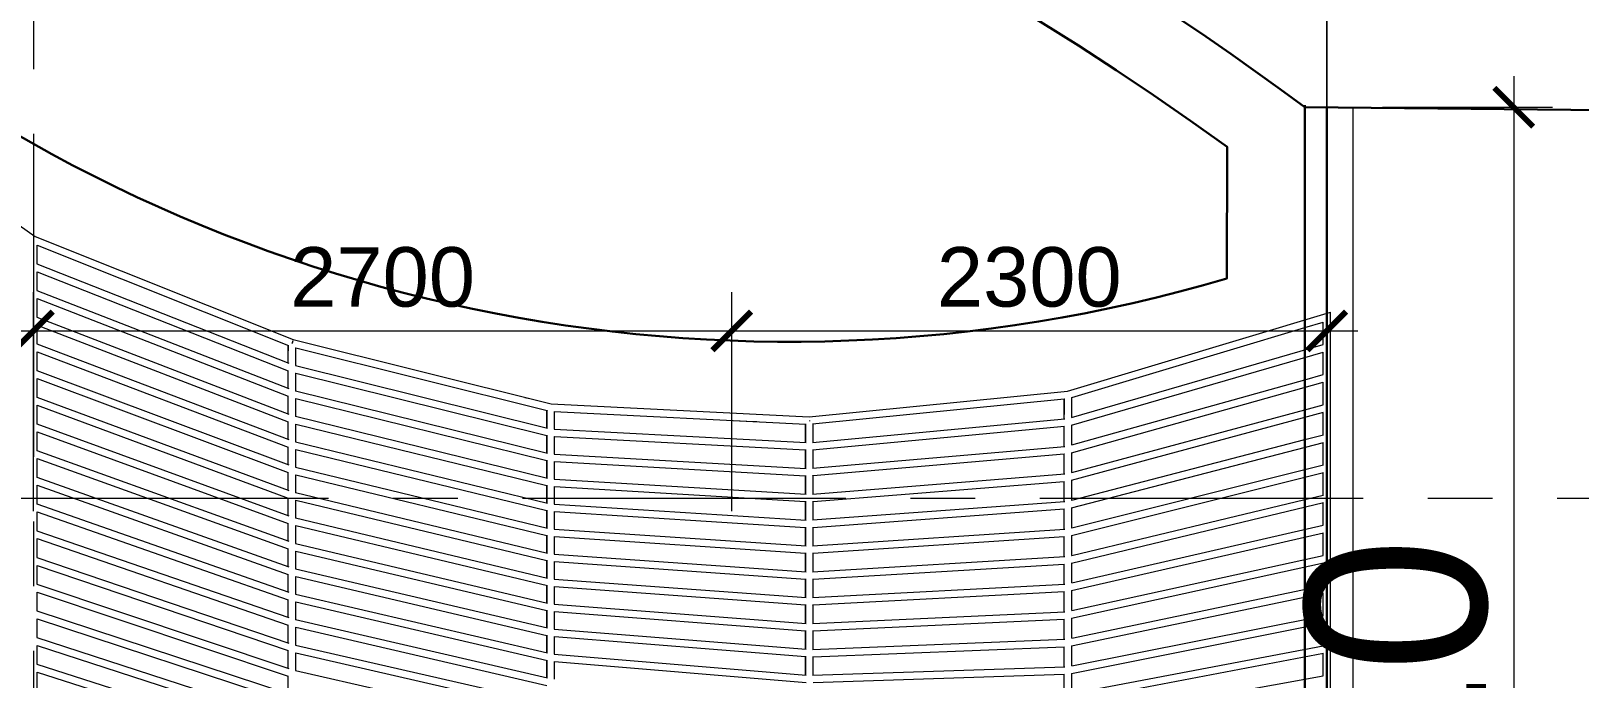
# Model space of a CAD drawing. Header units: millimetres. Extents: x 886808 to 1650903, y -1008069 to 230892.
# Drawn here: x 1042512 to 1048497, y -348206 to -345703 of the extents above; entities that cross this region are included whole.
import ezdxf

# ---------------------------------------------------------------- set-up
doc = ezdxf.new("R2010")
doc.units = ezdxf.units.MM
doc.linetypes.add('ACAD_ISO07W100', pattern=[3, 0, -3])
doc.linetypes.add('CENTER', pattern=[2, 1.25, -0.25, 0.25, -0.25])
doc.layers.get('0').update_dxf_attribs({"lineweight": 0})
for name, color, linetype, lineweight in [('8l NET TO', 8, 'Continuous', 9), ('A-Wall', 113, 'Continuous', 30), ('A_Dim', 8, 'Continuous', 5)]:
    doc.layers.add(name, color=color, linetype=linetype, lineweight=lineweight)
doc.styles.add('ISO2', font='')
doc.styles.add('TIÊU ĐỀ', font='arial.ttf', dxfattribs={"height": 230})
doc.styles.get('ISO2').set_extended_font_data('.VnAvantH')
doc.dimstyles.new('1-100', dxfattribs={"dimtxt": 230, "dimasz": 150, "dimexe": 150, "dimexo": 300, "dimgap": 90, "dimtad": 1, "dimdec": 0, "dimrnd": 5, "dimzin": 0, "dimtxsty": 'TIÊU ĐỀ', "dimblk": 'ARCHTICK', "dimcen": 100, "dimdle": 120, "dimclrd": 256, "dimclre": 256, "dimclrt": 2, "dimadec": 0, "dimazin": 0, "dimtfac": 1, "dimtdec": 0, "dimtix": 1, "dimtmove": 1, "dimatfit": 3, "dimldrblk": 'OPEN30', "dimfxl": 900, "dimtolj": 1, "dimtzin": 0, "dimlwd": 13, "dimlwe": 13, "dimarcsym": 1})
doc.dimstyles.new('Copy of 1-100-Ll', dxfattribs={"dimtxt": 700, "dimasz": 150, "dimexe": 150, "dimexo": 300, "dimgap": 90, "dimtad": 1, "dimdec": 0, "dimrnd": 5, "dimzin": 0, "dimtxsty": 'ISO2', "dimblk": 'ARCHTICK', "dimcen": 100, "dimdle": 120, "dimclrd": 256, "dimclre": 256, "dimclrt": 2, "dimadec": 0, "dimazin": 0, "dimtfac": 1, "dimtdec": 0, "dimtix": 1, "dimtmove": 1, "dimatfit": 3, "dimldrblk": 'OPEN30', "dimfxl": 900, "dimtolj": 1, "dimtzin": 0, "dimlwd": 13, "dimlwe": 13, "dimarcsym": 1})

# ---------------------------------------------------------------- blocks, each defined once
blk = doc.blocks.new('_ArchTick')
at = {"color": 0, "linetype": 'ByBlock', "const_width": 0.15}
blk.add_lwpolyline([(-0.5, -0.5), (0.5, 0.5)], dxfattribs=at)
blk = doc.blocks.new('*D693')
at = {"layer": 'A_Dim', "lineweight": 13, "transparency": 16777216}
for p, q in [((1037989.2, -347560.1), (1037989.2, -346713.3)), ((1042521.8, -347560.1), (1042521.8, -346713.3)), ((1037869.2, -346863.3), (1042641.8, -346863.3))]:
    blk.add_line(p, q, dxfattribs=at)
at = {"layer": 'Defpoints', "color": 0, "transparency": 16777216}
for p in [(1042521.8, -346863.3), (1037989.2, -347860.1), (1042521.8, -347860.1)]:
    blk.add_point(p, dxfattribs=at)
at = {"layer": 'A_Dim', "lineweight": 13, "transparency": 16777216, "xscale": 150, "yscale": 150, "zscale": 150, "rotation": 180}
blk.add_blockref('_ArchTick', (1037989.2, -346863.3), dxfattribs=at)
at = {"layer": 'A_Dim', "lineweight": 13, "transparency": 16777216, "xscale": 150, "yscale": 150, "zscale": 150}
blk.add_blockref('_ArchTick', (1042521.8, -346863.3), dxfattribs=at)
at = {"layer": 'A_Dim', "color": 2, "transparency": 16777216, "insert": (1040255.5, -346655.8), "char_height": 230, "attachment_point": 5, "style": 'TIÊU ĐỀ'}
blk.add_mtext('\\A1;4535', dxfattribs=at)
blk = doc.blocks.new('_Open30')
at = {"color": 0, "linetype": 'ByBlock', "lineweight": -2}
for p, q in [((-1, 0.268), (0, 0)), ((0, 0), (-1, -0.268)), ((0, 0), (-1, 0))]:
    blk.add_line(p, q, dxfattribs=at)
blk = doc.blocks.new('*D694')
at = {"layer": 'A_Dim', "lineweight": 13, "transparency": 16777216}
for p, q in [((1042521.8, -347560.1), (1042521.8, -346713.3)), ((1045221.7, -347560.1), (1045221.7, -346713.3)), ((1042401.8, -346863.3), (1045341.7, -346863.3))]:
    blk.add_line(p, q, dxfattribs=at)
at = {"layer": 'Defpoints', "color": 0, "transparency": 16777216}
for p in [(1045221.7, -346863.3), (1042521.8, -347860.1), (1045221.7, -347860.1)]:
    blk.add_point(p, dxfattribs=at)
at = {"layer": 'A_Dim', "lineweight": 13, "transparency": 16777216, "xscale": 150, "yscale": 150, "zscale": 150, "rotation": 180}
blk.add_blockref('_ArchTick', (1042521.8, -346863.3), dxfattribs=at)
at = {"layer": 'A_Dim', "lineweight": 13, "transparency": 16777216, "xscale": 150, "yscale": 150, "zscale": 150}
blk.add_blockref('_ArchTick', (1045221.7, -346863.3), dxfattribs=at)
at = {"layer": 'A_Dim', "color": 2, "transparency": 16777216, "insert": (1043871.7, -346655.9), "char_height": 230, "attachment_point": 5, "style": 'TIÊU ĐỀ'}
blk.add_mtext('\\A1;2700', dxfattribs=at)
blk = doc.blocks.new('*D695')
at = {"layer": 'A_Dim', "lineweight": 13, "transparency": 16777216}
for p, q in [((1045221.7, -347560.1), (1045221.7, -346713.3)), ((1047521.8, -347210.1), (1047521.8, -346713.3)), ((1045101.7, -346863.3), (1047641.8, -346863.3))]:
    blk.add_line(p, q, dxfattribs=at)
at = {"layer": 'Defpoints', "color": 0, "transparency": 16777216}
for p in [(1047521.8, -346863.3), (1047521.8, -347510.1), (1045221.7, -347860.1)]:
    blk.add_point(p, dxfattribs=at)
at = {"layer": 'A_Dim', "lineweight": 13, "transparency": 16777216, "xscale": 150, "yscale": 150, "zscale": 150, "rotation": 180}
blk.add_blockref('_ArchTick', (1045221.7, -346863.3), dxfattribs=at)
at = {"layer": 'A_Dim', "lineweight": 13, "transparency": 16777216, "xscale": 150, "yscale": 150, "zscale": 150}
blk.add_blockref('_ArchTick', (1047521.8, -346863.3), dxfattribs=at)
at = {"layer": 'A_Dim', "color": 2, "transparency": 16777216, "insert": (1046371.7, -346655.8), "char_height": 230, "attachment_point": 5, "style": 'TIÊU ĐỀ'}
blk.add_mtext('\\A1;2300', dxfattribs=at)
blk = doc.blocks.new('A$C62D649C3')
at = {"transparency": 33554636}
for p, q in [((26308.2, 13861.7), (27306.9, 13162.6)), ((27306.9, 13162.6), (28304.5, 12763.6)), ((27314.3, 13128.9), (28285.8, 12740.3)), ((27315.1, 13056.1), (27315.1, 13128.6)), ((27313.2, 13056.8), (28287.2, 12672.1)), ((27315.1, 13025.4), (28285.1, 12642.3)), ((27315.1, 12952.8), (27315.1, 13025.4)), ((27313.2, 12953.6), (28287.2, 12573.7)), ((27315.1, 12922.2), (28285.1, 12543.9)), ((27315.1, 12849.6), (27315.1, 12922.2)), ((31297.3, 12564.1), (32314.3, 12869.2)), ((32314.3, 9335.7), (32314.3, 12869.2)), ((27313.1, 12850.3), (28287.3, 12475.2)), ((27315.1, 12819), (28285.1, 12445.5)), ((27315.1, 12746.3), (27315.1, 12819)), ((31315.1, 12539.6), (32215.3, 12809.7)), ((32215.3, 12809.7), (32285.8, 12830.8)), ((32285.8, 12744.2), (32285.8, 12830.8)), ((27313.1, 12747), (28287.3, 12376.8)), ((28300.1, 12750), (28299.4, 12748.4)), ((28300.1, 12750), (28299.6, 12748.3)), ((28302.2, 12758.6), (28300.1, 12750)), ((28303.3, 12758.2), (28300.1, 12750)), ((28304.5, 12763.6), (29302.2, 12514.2)), ((27315.1, 12643), (27315.1, 12715.8)), ((27315.1, 12715.7), (28285.1, 12347.1)), ((28285.1, 12672.9), (28285.1, 12740.6)), ((28285.8, 12740.3), (28286.3, 12740.1)), ((28285.8, 12719.6), (28285.8, 12740.3)), ((28314, 12731.8), (28314.3, 12731.7)), ((28314.3, 12719.6), (28314.3, 12731.7)), ((28314.3, 12731.7), (29285.8, 12488.9)), ((28315.1, 12662.7), (28315.1, 12731.5)), ((31313.3, 12462.1), (32286.2, 12744.3)), ((31313.6, 12432.5), (32286.2, 12714.6)), ((32285.8, 12627.7), (32285.8, 12714.5)), ((27313.1, 12643.8), (28287.3, 12278.4)), ((28285.1, 12574.5), (28285.1, 12642.3)), ((28313.2, 12663.1), (29287.9, 12421.1)), ((28314, 12633.5), (28315.1, 12633.3)), ((28315.1, 12564.4), (28315.1, 12633.3)), ((28315.1, 12633.3), (29285.1, 12392.4)), ((32215.3, 12608), (32286.5, 12627.9)), ((27315.1, 12539.8), (27315.1, 12612.6)), ((27315.1, 12612.5), (28285.1, 12248.7)), ((31313.5, 12325.8), (32286.5, 12598.3)), ((31315.1, 12355.9), (32215.3, 12608)), ((32285.8, 12511.2), (32285.8, 12598.1)), ((27313.1, 12540.5), (28285.1, 12180.8)), ((27315.1, 12509.3), (28285.1, 12150.3)), ((27315.1, 12436.5), (27315.1, 12509.3)), ((28285.1, 12476.1), (28285.1, 12543.9)), ((28313.2, 12564.8), (29287.9, 12324.4)), ((28315.1, 12466.1), (28315.1, 12535)), ((28315.1, 12535), (29285.1, 12295.7)), ((29200.3, 12539.7), (29213.3, 12537.3)), ((29302.2, 12514.2), (30299.7, 12464.3)), ((30299.7, 12464.3), (31297.3, 12564.1)), ((30312.2, 12436.9), (31285.1, 12534.2)), ((31285.1, 12456.3), (31285.1, 12534.2)), ((31285.1, 12534.2), (31285.8, 12534.2)), ((31285.8, 12474), (31285.8, 12534.2)), ((31313.7, 12539.2), (31314.3, 12539.4)), ((31314.3, 12539.4), (31315.1, 12539.6)), ((31314.3, 12474), (31314.3, 12539.4)), ((31315.1, 12462.6), (31315.1, 12539.6)), ((32215.3, 12492.2), (32286.7, 12511.5)), ((28313.1, 12466.5), (29287.9, 12227.7)), ((29285.1, 12421.8), (29285.1, 12489)), ((29285.8, 12488.9), (29287.9, 12488.3)), ((29285.8, 12421.6), (29285.8, 12488.9)), ((29313.9, 12485), (30285.8, 12436.4)), ((29314.3, 12465.3), (29314.3, 12485)), ((29315.1, 12416.9), (29315.1, 12485)), ((30007.7, 12450.3), (30082.7, 12446.3)), ((30300.1, 12450), (30300, 12448.1)), ((30312.2, 12365.5), (31286.8, 12456.5)), ((31313.4, 12219.1), (32286.8, 12481.9)), ((31315.1, 12249.1), (32215.3, 12492.2)), ((32285.8, 12394.7), (32285.8, 12481.7)), ((27313.1, 12437.2), (28287.4, 12081.5)), ((27315.1, 12406.1), (28285.1, 12051.9)), ((27315.1, 12333.2), (27315.1, 12406.1)), ((28285.1, 12377.7), (28285.1, 12445.5)), ((28315.1, 12367.8), (28315.1, 12436.7)), ((28315.1, 12436.7), (29285.1, 12199.1)), ((29285.1, 12325.1), (29285.1, 12392.4)), ((29285.1, 12392.4), (29287.9, 12391.7)), ((29285.8, 12324.9), (29285.8, 12392.2)), ((29313.2, 12417), (30287.9, 12365)), ((29313.8, 12388.4), (29315.1, 12388.3)), ((29315.1, 12320.2), (29315.1, 12388.3)), ((29315.1, 12388.3), (30285.1, 12336.6)), ((30082.7, 12446.3), (30096.9, 12445.9)), ((30285.1, 12365.1), (30285.1, 12436.5)), ((30285.8, 12436.4), (30287.9, 12436.3)), ((30285.8, 12365.1), (30285.8, 12436.4)), ((30312.2, 12336.9), (31286.5, 12427.8)), ((30314.3, 12365.7), (30314.3, 12437.1)), ((30315.1, 12365.8), (30315.1, 12437.2)), ((31285.1, 12349.8), (31285.1, 12427.7)), ((31315.1, 12355.9), (31315.1, 12432.9)), ((32215.3, 12376.4), (32286.9, 12395)), ((27313.1, 12333.9), (28287.4, 11983.1)), ((28285.1, 12279.2), (28285.1, 12347.1)), ((28313.1, 12368.2), (29287.9, 12131.1)), ((28315.1, 12269.5), (28315.1, 12338.4)), ((28315.1, 12338.4), (29285.1, 12102.4)), ((30285.1, 12265.2), (30285.1, 12336.6)), ((30285.1, 12336.6), (30287.9, 12336.4)), ((30285.8, 12265.2), (30285.8, 12336.5)), ((30312.2, 12265.5), (31286.9, 12350)), ((30314.3, 12265.7), (30314.3, 12337.1)), ((30315.1, 12265.7), (30315.1, 12337.1)), ((31313.2, 12355.3), (31315.1, 12355.9)), ((31313.4, 12112.3), (32287, 12365.5)), ((31315.1, 12142.3), (32215.3, 12376.4)), ((32285.8, 12278.2), (32285.8, 12365.2)), ((27315.1, 12230), (27315.1, 12302.9)), ((27315.1, 12302.8), (28285.1, 11953.6)), ((28313.1, 12269.9), (29287.9, 12034.4)), ((29285.1, 12228.4), (29285.1, 12295.7)), ((29285.1, 12295.7), (29285.8, 12295.6)), ((29285.8, 12228.3), (29285.8, 12295.6)), ((29285.8, 12295.6), (29287.9, 12295)), ((29313.1, 12320.3), (30287.9, 12265.1)), ((29315.1, 12223.5), (29315.1, 12291.6)), ((29315.1, 12291.6), (30285.1, 12236.6)), ((30315.1, 12237.1), (31285.1, 12321.2)), ((31285.1, 12321.2), (31286.7, 12321.3)), ((31285.1, 12243.3), (31285.1, 12321.2)), ((31315.1, 12249.1), (31315.1, 12326.2)), ((32215.3, 12260.5), (32287, 12278.5)), ((27313.2, 12230.6), (28287.4, 11884.7)), ((28285.1, 12180.8), (28285.1, 12248.8)), ((28315.1, 12171.1), (28315.1, 12240.1)), ((28315.1, 12240.1), (29285.1, 12005.7)), ((29313.1, 12223.6), (30287.9, 12165.1)), ((30285.1, 12165.3), (30285.1, 12236.6)), ((30285.1, 12236.6), (30285.8, 12236.6)), ((30285.8, 12165.3), (30285.8, 12236.6)), ((30285.8, 12236.6), (30287.9, 12236.5)), ((30312.2, 12165.4), (31287, 12243.5)), ((30312.2, 12236.8), (30315.1, 12237.1)), ((30314.3, 12165.6), (30314.3, 12237)), ((30315.1, 12165.7), (30315.1, 12237.1)), ((30315.1, 12137), (31285.1, 12214.7)), ((31285.1, 12136.8), (31285.1, 12214.7)), ((31313.1, 12248.5), (31315.1, 12249.1)), ((31313.4, 12005.6), (32287.1, 12249.1)), ((31315.1, 12035.4), (32215.3, 12260.5)), ((31315.1, 12142.3), (31315.1, 12219.5)), ((32285.8, 12161.6), (32285.8, 12248.8)), ((27315.1, 12126.7), (27315.1, 12199.7)), ((27315.1, 12199.6), (28285.1, 11855.2)), ((28285.1, 12180.8), (28287.4, 12180)), ((28285.1, 12082.4), (28285.1, 12150.3)), ((28313.1, 12171.6), (29287.9, 11937.7)), ((29285.1, 12131.8), (29285.1, 12199.1)), ((29285.1, 12199.1), (29285.8, 12198.9)), ((29285.8, 12131.6), (29285.8, 12198.9)), ((29285.8, 12198.9), (29287.9, 12198.3)), ((29315.1, 12126.8), (29315.1, 12194.9)), ((29315.1, 12194.9), (30285.1, 12136.7)), ((32215.3, 12144.7), (32285.8, 12161.6)), ((32285.8, 12161.6), (32287.1, 12161.9)), ((27313.2, 12127.4), (28287.3, 11786.3)), ((27315.1, 12023.4), (27315.1, 12096.5)), ((27315.1, 12096.4), (28285.1, 11756.8)), ((28315.1, 12072.8), (28315.1, 12141.8)), ((28315.1, 12141.8), (29285.1, 11909.1)), ((29285.1, 12102.4), (29285.8, 12102.2)), ((29285.1, 12035.1), (29285.1, 12102.4)), ((29285.8, 12034.9), (29285.8, 12102.2)), ((29285.8, 12102.2), (29287.9, 12101.7)), ((29313.1, 12127), (30287.9, 12065.2)), ((29315.1, 12030.1), (29315.1, 12098.2)), ((29315.1, 12098.2), (30285.1, 12036.8)), ((30285.1, 12065.4), (30285.1, 12136.7)), ((30285.1, 12136.7), (30285.8, 12136.7)), ((30285.8, 12065.3), (30285.8, 12136.7)), ((30285.8, 12136.7), (30287.9, 12136.5)), ((30312.2, 12136.8), (30314.3, 12137)), ((30312.2, 12065.4), (31287.1, 12136.9)), ((30314.3, 12065.5), (30314.3, 12137)), ((30314.3, 12137), (30315.1, 12137)), ((30315.1, 12065.6), (30315.1, 12137)), ((30315.1, 12037), (31285.1, 12108.1)), ((31285.1, 12030.2), (31285.1, 12108.1)), ((31313.1, 12141.7), (31315.1, 12142.3)), ((31313.4, 11898.8), (32287.2, 12132.6)), ((31315.1, 11928.6), (32215.3, 12144.7)), ((31315.1, 12035.4), (31315.1, 12112.8)), ((32285.8, 12045.1), (32285.8, 12132.3)), ((28285.1, 11983.9), (28285.1, 12052)), ((28313.1, 12073.3), (29287.9, 11841)), ((28315.1, 11974.5), (28315.1, 12043.5)), ((28315.1, 12043.5), (29287.9, 11811.7)), ((29313, 12030.3), (30287.9, 11965.3)), ((30285.1, 11965.5), (30285.1, 12036.8)), ((30285.1, 12036.8), (30285.8, 12036.8)), ((30285.8, 11965.4), (30285.8, 12036.8)), ((30285.8, 12036.8), (30287.9, 12036.6)), ((30312.2, 12036.8), (30314.3, 12036.9)), ((30312.2, 11965.3), (31287.1, 12030.3)), ((30314.3, 12036.9), (30315.1, 12037)), ((30314.3, 11965.4), (30314.3, 12036.9)), ((30315.1, 11965.5), (30315.1, 12037)), ((31313.1, 12034.9), (31315.1, 12035.4)), ((31315.1, 11821.7), (32285.8, 12045.1)), ((27313.2, 12024.1), (28287.3, 11687.9)), ((27315.1, 11993.2), (28285.1, 11658.4)), ((27315.1, 11920.2), (27315.1, 11993.2)), ((28313.1, 11975), (29287.9, 11744.3)), ((29285.1, 12005.7), (29285.8, 12005.5)), ((29285.1, 11938.4), (29285.1, 12005.7)), ((29285.8, 11938.2), (29285.8, 12005.5)), ((29285.8, 12005.5), (29287.9, 12005)), ((29315.1, 12001.5), (30285.1, 11936.9)), ((29315.1, 11933.4), (29315.1, 12001.5)), ((30315.1, 11936.9), (31285.1, 12001.6)), ((31285.1, 11923.6), (31285.1, 12001.6)), ((31313.4, 11792.1), (32287.2, 12016.1)), ((31315.1, 11928.6), (31315.1, 12006)), ((32285.8, 11928.5), (32285.8, 12015.8)), ((27313.3, 11920.8), (28287.3, 11589.5)), ((28285.1, 11885.5), (28285.1, 11953.6)), ((28315.1, 11876.2), (28315.1, 11945.2)), ((28315.1, 11945.2), (29285.1, 11715.7)), ((29313, 11933.6), (30287.9, 11865.3)), ((30285.1, 11936.9), (30285.8, 11936.8)), ((30285.1, 11865.5), (30285.1, 11936.9)), ((30285.8, 11936.8), (30287.9, 11936.6)), ((30285.8, 11865.5), (30285.8, 11936.8)), ((30312.2, 11936.7), (30314.3, 11936.8)), ((30312.2, 11865.2), (31287.1, 11923.8)), ((30314.3, 11936.8), (30315.1, 11936.9)), ((30314.3, 11865.3), (30314.3, 11936.8)), ((30315.1, 11865.4), (30315.1, 11936.9)), ((31313.1, 11928.1), (31315.1, 11928.6)), ((31315.1, 11714.9), (32285.8, 11928.5)), ((27315.1, 11890), (28285.1, 11560)), ((27315.1, 11816.9), (27315.1, 11890)), ((28285.1, 11787.1), (28285.1, 11855.2)), ((28313.1, 11876.7), (29287.9, 11647.7)), ((29285.1, 11909.1), (29285.8, 11908.9)), ((29285.1, 11841.7), (29285.1, 11909.1)), ((29285.8, 11908.9), (29287.9, 11908.3)), ((29285.8, 11841.5), (29285.8, 11908.9)), ((29315.1, 11836.7), (29315.1, 11904.8)), ((29315.1, 11904.8), (30285.1, 11836.9)), ((30315.1, 11836.8), (31285.1, 11895)), ((31285.1, 11817.1), (31285.1, 11895)), ((31313.4, 11685.3), (32287.2, 11899.6)), ((31315.1, 11821.7), (31315.1, 11899.2)), ((32285.8, 11811.9), (32285.8, 11899.3)), ((27313.3, 11817.5), (28287.3, 11491.1)), ((28315.1, 11777.9), (28315.1, 11846.9)), ((28315.1, 11846.8), (29285.1, 11619)), ((29285.1, 11745), (29285.1, 11812.4)), ((29285.8, 11744.8), (29285.8, 11812.2)), ((29313.1, 11836.9), (30287.9, 11765.4)), ((29315.1, 11740), (29315.1, 11808.1)), ((29315.1, 11808.1), (30285.1, 11736.9)), ((30285.1, 11765.6), (30285.1, 11836.9)), ((30285.1, 11836.9), (30285.8, 11836.8)), ((30285.8, 11765.5), (30285.8, 11836.8)), ((30285.8, 11836.8), (30287.9, 11836.7)), ((30312.2, 11836.6), (30314.3, 11836.7)), ((30312.2, 11765.1), (31287.1, 11817.2)), ((30314.3, 11836.7), (30315.1, 11836.8)), ((30314.3, 11765.2), (30314.3, 11836.7)), ((30315.1, 11765.3), (30315.1, 11836.8)), ((31315.1, 11608), (32285.8, 11811.9)), ((31315.1, 11714.9), (31315.1, 11792.4)), ((27315.1, 11713.7), (27315.1, 11786.8)), ((27315.1, 11786.7), (28285.1, 11461.6)), ((28285.1, 11688.7), (28285.1, 11756.8)), ((28313.2, 11778.3), (29287.9, 11551)), ((28315.1, 11679.6), (28315.1, 11748.6)), ((28315.1, 11748.5), (29287.9, 11521.6)), ((29313.1, 11740.2), (30287.9, 11665.4)), ((30285.1, 11665.6), (30285.1, 11736.9)), ((30285.1, 11736.9), (30285.8, 11736.9)), ((30285.8, 11665.6), (30285.8, 11736.9)), ((30285.8, 11736.9), (30287.9, 11736.7)), ((30312.2, 11736.5), (30314.3, 11736.7)), ((30314.3, 11665.1), (30314.3, 11736.7)), ((30314.3, 11736.7), (30315.1, 11736.7)), ((30315.1, 11736.7), (31285.1, 11788.5)), ((30315.1, 11665.2), (30315.1, 11736.7)), ((31285.1, 11710.5), (31285.1, 11788.5)), ((31313.4, 11578.5), (32287.1, 11783)), ((32285.8, 11695.3), (32285.8, 11782.7)), ((27313.3, 11714.2), (28287.2, 11392.6)), ((27315.1, 11610.4), (27315.1, 11683.6)), ((27315.1, 11683.5), (28285.1, 11363.2)), ((28313.2, 11680), (29287.9, 11454.3)), ((29285.1, 11648.3), (29285.1, 11715.7)), ((29285.1, 11715.7), (29285.8, 11715.5)), ((29285.8, 11648.2), (29285.8, 11715.5)), ((29285.8, 11715.5), (29287.9, 11715)), ((29315.1, 11643.3), (29315.1, 11711.4)), ((29315.1, 11711.4), (30285.1, 11637)), ((30312.2, 11665), (31287.1, 11710.6)), ((30315.1, 11636.6), (31285.1, 11681.9)), ((31285.1, 11603.9), (31285.1, 11681.9)), ((31315.1, 11501.1), (32285.8, 11695.3)), ((31315.1, 11608), (31315.1, 11685.6)), ((27313.4, 11610.9), (28287.2, 11294.2)), ((28285.1, 11590.2), (28285.1, 11658.4)), ((28315.1, 11581.3), (28315.1, 11650.3)), ((28315.1, 11650.2), (29285.1, 11425.6)), ((29285.1, 11619), (29285.8, 11618.8)), ((29285.1, 11551.6), (29285.1, 11619)), ((29285.8, 11551.5), (29285.8, 11618.8)), ((29285.8, 11618.8), (29287.9, 11618.3)), ((29313.1, 11643.5), (30287.9, 11565.4)), ((29315.1, 11546.6), (29315.1, 11614.7)), ((29315.1, 11614.7), (30285.1, 11537)), ((30285.1, 11565.7), (30285.1, 11637)), ((30285.1, 11637), (30285.8, 11636.9)), ((30285.8, 11565.6), (30285.8, 11636.9)), ((30285.8, 11636.9), (30287.9, 11636.7)), ((30312.2, 11636.4), (30314.3, 11636.6)), ((30314.3, 11565), (30314.3, 11636.6)), ((30314.3, 11636.6), (30315.1, 11636.6)), ((30315.1, 11565), (30315.1, 11636.6)), ((31313.5, 11471.7), (32287.1, 11666.5)), ((32285.8, 11578.7), (32285.8, 11666.2)), ((27315.1, 11507.1), (27315.1, 11580.4)), ((27315.1, 11580.3), (28285.1, 11264.8)), ((28285.1, 11491.8), (28285.1, 11560)), ((28313.2, 11581.7), (29287.9, 11357.6)), ((28315.1, 11482.9), (28315.1, 11552)), ((28315.1, 11551.9), (29285.1, 11328.9)), ((30312.2, 11564.9), (31287.1, 11604)), ((30315.1, 11536.5), (31285.1, 11575.3)), ((31285.1, 11497.3), (31285.1, 11575.3)), ((31315.1, 11501.1), (31315.1, 11578.8)), ((31315.1, 11394.2), (32285.8, 11578.7)), ((27313.4, 11507.7), (28287.2, 11195.8)), ((29285.1, 11454.9), (29285.1, 11522.3)), ((29285.8, 11454.8), (29285.8, 11522.2)), ((29313.1, 11546.7), (30287.9, 11465.5)), ((29315.1, 11449.9), (29315.1, 11518)), ((29315.1, 11517.9), (30287.9, 11436.8)), ((30285.1, 11465.7), (30285.1, 11537)), ((30285.1, 11537), (30285.8, 11536.9)), ((30285.8, 11465.6), (30285.8, 11536.9)), ((30285.8, 11536.9), (30287.9, 11536.8)), ((30312.2, 11536.4), (30314.3, 11536.5)), ((30312.2, 11464.8), (31287.1, 11497.4)), ((30314.3, 11464.9), (30314.3, 11536.5)), ((30314.3, 11536.5), (30315.1, 11536.5)), ((30315.1, 11464.9), (30315.1, 11536.5)), ((31313.6, 11364.9), (32286.9, 11549.9)), ((32285.8, 11462.1), (32285.8, 11549.7)), ((27315.1, 11477.1), (28285.1, 11166.4)), ((27315.1, 11403.9), (27315.1, 11477.1)), ((28285.1, 11393.4), (28285.1, 11461.7)), ((28313.3, 11483.3), (29287.9, 11260.9)), ((30315.1, 11436.4), (31285.1, 11468.7)), ((31285.1, 11390.7), (31285.1, 11468.8)), ((31315.1, 11394.2), (31315.1, 11472)), ((31315.1, 11287.3), (32285.8, 11462.1))]:
    blk.add_line(p, q, dxfattribs=at)
blk = doc.blocks.new('*D1484')
at = {"layer": 'A_Dim', "lineweight": 13, "transparency": 16777216}
for p, q in [((1048244.5, -345878.1), (1048244.5, -351530.1)), ((1047736.8, -345998.1), (1048394.5, -345998.1)), ((1047921.8, -351410.1), (1048394.5, -351410.1))]:
    blk.add_line(p, q, dxfattribs=at)
at = {"layer": 'Defpoints', "color": 0, "transparency": 16777216}
for p in [(1047436.8, -345998.1), (1047621.8, -351410.1), (1048244.5, -351410.1)]:
    blk.add_point(p, dxfattribs=at)
at = {"layer": 'A_Dim', "lineweight": 13, "transparency": 16777216, "xscale": 150, "yscale": 150, "zscale": 150}
for p, rotation in [((1048244.5, -345998.1), 90), ((1048244.5, -351410.1), 270)]:
    blk.add_blockref('_ArchTick', p, dxfattribs=dict(at, rotation=rotation))
at = {"layer": 'A_Dim', "color": 2, "transparency": 16777216, "insert": (1047792.5, -348704.1), "char_height": 700, "attachment_point": 5, "rotation": 90, "style": 'ISO2'}
blk.add_mtext('\\A1;5410', dxfattribs=at)
blk = doc.blocks.new('*D1485')
at = {"layer": 'A_Dim', "lineweight": 13, "transparency": 16777216}
for p, q in [((1019521.8, -351110.1), (1019521.8, -343046.5)), ((1047521.8, -346125.5), (1047521.8, -343046.5)), ((1019401.8, -343196.5), (1047641.8, -343196.5))]:
    blk.add_line(p, q, dxfattribs=at)
at = {"layer": 'Defpoints', "color": 0, "transparency": 16777216}
for p in [(1047521.8, -343196.5), (1047521.8, -346425.5), (1019521.8, -351410.1)]:
    blk.add_point(p, dxfattribs=at)
at = {"layer": 'A_Dim', "lineweight": 13, "transparency": 16777216, "xscale": 150, "yscale": 150, "zscale": 150, "rotation": 180}
blk.add_blockref('_ArchTick', (1019521.8, -343196.5), dxfattribs=at)
at = {"layer": 'A_Dim', "lineweight": 13, "transparency": 16777216, "xscale": 150, "yscale": 150, "zscale": 150}
blk.add_blockref('_ArchTick', (1047521.8, -343196.5), dxfattribs=at)
at = {"layer": 'A_Dim', "color": 2, "transparency": 16777216, "insert": (1033521.8, -342744.5), "char_height": 700, "attachment_point": 5, "style": 'ISO2'}
blk.add_mtext('\\A1;28000', dxfattribs=at)

msp = doc.modelspace()

# ---------------------------------------------------------------- linework, layer by layer
at = {"layer": '8l NET TO', "color": 251, "linetype": 'CENTER', "ltscale": 1000, "true_color": 0x636466, "transparency": 33554636}
for p, q in [((1047521.8, -343301.9), (1047521.8, -362079.6)), ((1042521.8, -344100.9), (1042521.8, -362079.6)), ((1014412.5, -347510.1), (1058473.3, -347510.1))]:
    msp.add_line(p, q, dxfattribs=at)
at = {"layer": 'A-Wall', "transparency": 33554636}
for p, q in [((1047436.8, -345989.8), (1047436.8, -359210.1)), ((1047521.8, -355360.1), (1047521.8, -345998.9))]:
    msp.add_line(p, q, dxfattribs=at)
msp.add_lwpolyline([(1019521.9, -346208.1, 0.055729), (1025171.7, -347010.1, 0.102834), (1033590.5, -345209.6, -0.29946), (1047437, -345998.3), (1048721.8, -346010.1), (1048721.8, -344910.1), (1051321.8, -344910.1), (1051321.8, -345710.1), (1052521.8, -345710.1), (1052521.8, -359210.1), (1052521.8, -359660.1), (1052321.8, -359660.1)], format="xyb", dxfattribs=at)
msp.add_lwpolyline([(1036680.9, -344244.5, -0.18971), (1041597.5, -345498.3, 0.252266), (1047135, -346660.6), (1047137, -346151.4, 0.226613)], format="xyb", close=True, dxfattribs=at)
at = {"layer": 'A_Dim', "transparency": 33554534}
msp.add_line((1047621.8, -345999.9), (1047621.8, -355360.1), dxfattribs=at)

# ---------------------------------------------------------------- block references
at = {"layer": 'A_Dim', "linetype": 'ACAD_ISO07W100', "transparency": 33554534}
msp.add_blockref('A$C62D649C3', (1015221.7, -359660.1), dxfattribs=at)

# ---------------------------------------------------------------- dimensions: what is measured, and where the dimension line sits
at = {"layer": 'A_Dim', "transparency": 33554636}
dim = msp.add_linear_dim(base=(1047521.8, -343196.5), p1=(1019521.8, -351410.1), p2=(1047521.8, -346425.5), dimstyle='Copy of 1-100-Ll', dxfattribs=at)
dim.commit()
dim.dimension.update_dxf_attribs({"geometry": '*D1485', "text_midpoint": (1033521.8, -342744.5)})
dim = msp.add_linear_dim(base=(1048244.5, -351410.1), p1=(1047436.8, -345998.1), p2=(1047621.8, -351410.1), angle=90, dimstyle='Copy of 1-100-Ll', dxfattribs=at)
dim.commit()
dim.dimension.update_dxf_attribs({"geometry": '*D1484', "text_midpoint": (1047792.5, -348704.1)})
for base, p1, p2, picture, middle in [((1042521.8, -346863.3), (1037989.2, -347860.1), (1042521.8, -347860.1), '*D693', (1040255.5, -346655.8)), ((1045221.7, -346863.3), (1042521.8, -347860.1), (1045221.7, -347860.1), '*D694', (1043871.7, -346655.9)), ((1047521.8, -346863.3), (1045221.7, -347860.1), (1047521.8, -347510.1), '*D695', (1046371.7, -346655.8))]:
    dim = msp.add_linear_dim(base=base, p1=p1, p2=p2, dimstyle='1-100', override={"dimscale": 1}, dxfattribs=at)
    dim.commit()
    dim.dimension.update_dxf_attribs({"geometry": picture, "text_midpoint": middle})

doc.saveas('drawing.dxf')
